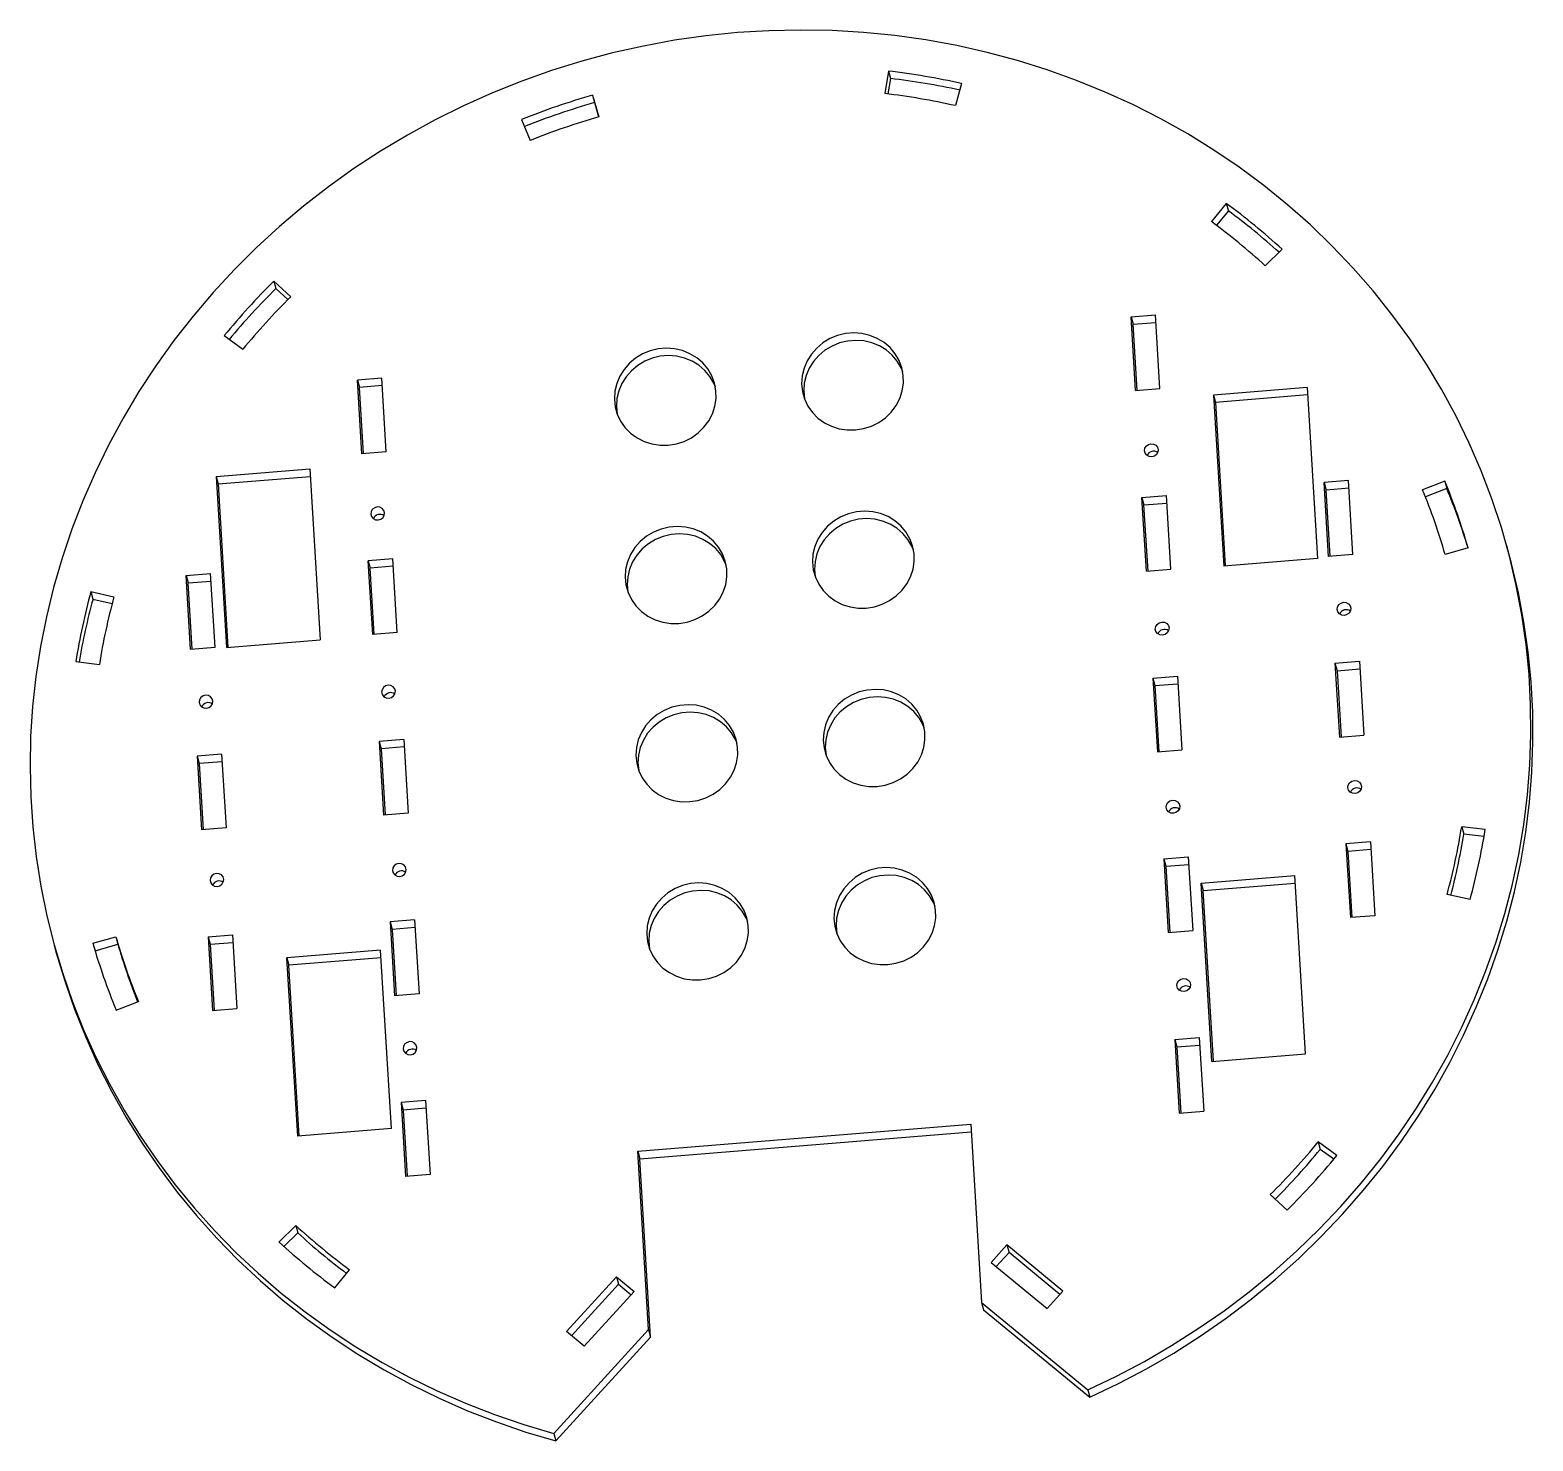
# Model space of a CAD drawing. Header units: millimetres. Extents: x -200 to 199, y -183 to 192.
import ezdxf

# ---------------------------------------------------------------- set-up
doc = ezdxf.new("R2010")
doc.units = ezdxf.units.MM

msp = doc.modelspace()

# ---------------------------------------------------------------- linework, layer by layer
at = {"color": 7, "linetype": 'Continuous', "lineweight": 25}
for p, q in [((28.11, 181.17), (27.15, 175.19)), ((28.11, 181.17), (28.65, 179.2)), ((28.65, 179.2), (27.99, 175.08)), ((47.51, 177.86), (45.9, 171.98)), ((-50.48, 174.75), (-48.81, 168.98)), ((-50.48, 174.75), (-49.94, 172.78)), ((-49.94, 172.78), (-48.84, 168.97)), ((-69.29, 168.32), (-67, 162.76)), ((117.83, 146.01), (113.87, 141.2)), ((118.37, 144.04), (115.22, 140.2)), ((117.83, 146.01), (118.37, 144.04)), ((132.62, 133.84), (128.17, 129.43)), ((-135.09, 125.35), (-130.59, 121.23)), ((-135.09, 125.35), (-134.55, 123.38)), ((-134.55, 123.38), (-131.36, 120.46)), ((92.53, 115.87), (99.02, 116.41)), ((93.71, 96.29), (92.53, 115.87)), ((92.53, 115.87), (93.07, 113.9)), ((100.21, 96.82), (99.02, 116.41)), ((93.07, 113.9), (99.15, 114.4)), ((94.13, 96.33), (93.07, 113.9)), ((-148.27, 110.89), (-143.33, 107.25)), ((-106.41, 99.62), (-112.9, 99.09)), ((-111.72, 79.51), (-112.9, 99.09)), ((-112.9, 99.09), (-112.36, 97.12)), ((-106.29, 97.62), (-112.36, 97.12)), ((-111.3, 79.54), (-112.36, 97.12)), ((-105.22, 80.04), (-106.41, 99.62)), ((93.71, 96.29), (100.21, 96.82)), ((139.26, 97.14), (114.39, 95.11)), ((139.26, 97.14), (142.01, 51.68)), ((114.39, 95.11), (117.14, 49.65)), ((114.39, 95.11), (114.94, 93.13)), ((139.38, 95.13), (114.94, 93.13)), ((114.94, 93.13), (117.56, 49.69)), ((-105.22, 80.04), (-111.72, 79.51)), ((-150.43, 73.47), (-125.56, 75.51)), ((-150.43, 73.47), (-147.68, 28.02)), ((-150.43, 73.47), (-149.88, 71.5)), ((-149.88, 71.5), (-125.44, 73.5)), ((-125.56, 75.51), (-122.81, 30.05)), ((150.29, 72.36), (143.79, 71.83)), ((144.97, 52.25), (143.79, 71.83)), ((143.79, 71.83), (144.33, 69.86)), ((151.47, 52.78), (150.29, 72.36)), ((175.84, 72.26), (169.94, 69.91)), ((175.84, 72.26), (176.38, 70.28)), ((-149.88, 71.5), (-147.26, 28.06)), ((95.43, 67.88), (101.93, 68.41)), ((96.62, 48.3), (95.43, 67.88)), ((95.43, 67.88), (95.97, 65.91)), ((103.11, 48.83), (101.93, 68.41)), ((150.41, 70.36), (144.33, 69.86)), ((145.4, 52.28), (144.33, 69.86)), ((176.38, 70.28), (170.71, 68.02)), ((95.97, 65.91), (102.05, 66.4)), ((97.04, 48.33), (95.97, 65.91)), ((151.47, 52.78), (144.97, 52.25)), ((182.06, 54.48), (175.95, 52.73)), ((192.84, 53.04), (192.3, 55.01)), ((-103.51, 51.63), (-110, 51.1)), ((-108.82, 31.52), (-110, 51.1)), ((-110, 51.1), (-109.46, 49.13)), ((-103.39, 49.62), (-109.46, 49.13)), ((-108.4, 31.55), (-109.46, 49.13)), ((-102.32, 32.05), (-103.51, 51.63)), ((96.62, 48.3), (103.11, 48.83)), ((142.01, 51.68), (117.14, 49.65)), ((-158.36, 47.15), (-151.87, 47.68)), ((-157.18, 27.57), (-158.36, 47.15)), ((-158.36, 47.15), (-157.82, 45.18)), ((-157.82, 45.18), (-151.74, 45.67)), ((-156.75, 27.6), (-157.82, 45.18)), ((-150.68, 28.1), (-151.87, 47.68)), ((-183.65, 42.89), (-177.53, 41.52)), ((-183.65, 42.89), (-183.1, 40.92)), ((-183.1, 40.92), (-178, 39.77)), ((-102.32, 32.05), (-108.82, 31.52)), ((-157.18, 27.57), (-150.68, 28.1)), ((-147.68, 28.02), (-122.81, 30.05)), ((-187.67, 24.28), (-181.41, 23.54)), ((146.69, 23.84), (153.19, 24.37)), ((153.19, 24.37), (154.37, 4.79)), ((98.33, 19.89), (104.83, 20.42)), ((104.83, 20.42), (106.01, 0.84)), ((146.69, 23.84), (147.88, 4.26)), ((146.69, 23.84), (147.24, 21.87)), ((147.24, 21.87), (153.31, 22.36)), ((147.24, 21.87), (148.3, 4.29)), ((98.33, 19.89), (99.52, 0.31)), ((98.33, 19.89), (98.88, 17.92)), ((98.88, 17.92), (104.95, 18.41)), ((98.88, 17.92), (99.94, 0.34)), ((147.88, 4.26), (154.37, 4.79)), ((-100.6, 3.64), (-107.1, 3.11)), ((-107.1, 3.11), (-105.92, -16.47)), ((-107.1, 3.11), (-106.56, 1.14)), ((-100.48, 1.63), (-106.56, 1.14)), ((-106.56, 1.14), (-105.49, -16.44)), ((-100.6, 3.64), (-99.42, -15.94)), ((99.52, 0.31), (106.01, 0.84)), ((-148.96, -0.31), (-155.46, -0.84)), ((-155.46, -0.84), (-154.27, -20.42)), ((-155.46, -0.84), (-154.92, -2.81)), ((-148.84, -2.32), (-154.92, -2.81)), ((-154.92, -2.81), (-153.85, -20.39)), ((-148.96, -0.31), (-147.78, -19.89)), ((-99.42, -15.94), (-105.92, -16.47)), ((-147.78, -19.89), (-154.27, -20.42)), ((186.58, -20.33), (180.33, -19.59)), ((180.33, -19.59), (180.87, -21.56)), ((156.09, -23.62), (149.6, -24.15)), ((156.09, -23.62), (157.27, -43.2)), ((186.27, -22.21), (180.87, -21.56)), ((101.24, -28.1), (107.73, -27.57)), ((107.73, -27.57), (108.92, -47.15)), ((149.6, -24.15), (150.78, -43.73)), ((149.6, -24.15), (150.14, -26.12)), ((156.21, -25.63), (150.14, -26.12)), ((150.14, -26.12), (151.2, -43.7)), ((101.24, -28.1), (102.42, -47.68)), ((101.24, -28.1), (101.78, -30.07)), ((101.78, -30.07), (107.85, -29.58)), ((101.78, -30.07), (102.84, -47.65)), ((111.15, -34.58), (136.02, -32.55)), ((114.02, -81.93), (111.15, -34.58)), ((111.15, -34.58), (111.7, -36.55)), ((111.7, -36.55), (136.14, -34.56)), ((138.89, -79.9), (136.02, -32.55)), ((114.44, -81.89), (111.7, -36.55)), ((182.56, -38.94), (176.44, -37.57)), ((157.27, -43.2), (150.78, -43.73)), ((-97.7, -44.35), (-104.2, -44.88)), ((-104.2, -44.88), (-103.01, -64.47)), ((-104.2, -44.88), (-103.65, -46.86)), ((-97.58, -46.36), (-103.65, -46.86)), ((-103.65, -46.86), (-102.59, -64.43)), ((-97.7, -44.35), (-96.52, -63.93)), ((102.42, -47.68), (108.92, -47.15)), ((-193.38, -51.06), (-192.84, -53.04)), ((-183.14, -50.53), (-177.04, -48.78)), ((-182.56, -52.5), (-176.5, -50.75)), ((-177.04, -48.78), (-176.5, -50.75)), ((-152.56, -48.83), (-146.06, -48.3)), ((-152.56, -48.83), (-151.37, -68.42)), ((-152.56, -48.83), (-152.01, -50.81)), ((-152.01, -50.81), (-145.94, -50.31)), ((-152.01, -50.81), (-150.95, -68.38)), ((-146.06, -48.3), (-144.88, -67.88)), ((-106.74, -52.38), (-131.61, -54.41)), ((-128.75, -101.76), (-131.61, -54.41)), ((-131.61, -54.41), (-131.07, -56.39)), ((-106.62, -54.39), (-131.07, -56.39)), ((-103.88, -99.73), (-106.74, -52.38)), ((-128.32, -101.72), (-131.07, -56.39)), ((-176.92, -68.31), (-171.03, -65.96)), ((-96.52, -63.93), (-103.01, -64.47)), ((-151.37, -68.42), (-144.88, -67.88)), ((104.14, -76.09), (110.63, -75.56)), ((110.63, -75.56), (111.82, -95.14)), ((104.14, -76.09), (105.32, -95.68)), ((104.14, -76.09), (104.68, -78.07)), ((104.68, -78.07), (110.76, -77.57)), ((104.68, -78.07), (105.74, -95.64)), ((114.02, -81.93), (138.89, -79.9)), ((-94.8, -92.34), (-101.29, -92.87)), ((-101.29, -92.87), (-100.11, -112.46)), ((-101.29, -92.87), (-100.75, -94.85)), ((-94.68, -94.35), (-100.75, -94.85)), ((-100.75, -94.85), (-99.69, -112.42)), ((-94.8, -92.34), (-93.61, -111.93)), ((105.32, -95.68), (111.82, -95.14)), ((-103.88, -99.73), (-128.75, -101.76)), ((-38.46, -105.8), (49.97, -98.58)), ((49.97, -98.58), (52.83, -145.93)), ((-37.91, -107.78), (50.09, -100.59)), ((147.19, -106.94), (142.25, -103.3)), ((142.25, -103.3), (142.79, -105.28)), ((-35.59, -153.15), (-38.46, -105.8)), ((-38.46, -105.8), (-37.91, -107.78)), ((146.38, -107.92), (142.79, -105.28)), ((-35.05, -155.13), (-37.91, -107.78)), ((-93.61, -111.93), (-100.11, -112.46)), ((134, -121.4), (129.51, -117.28)), ((-133.71, -129.89), (-129.26, -125.48)), ((-132.39, -131.09), (-128.72, -127.46)), ((-129.26, -125.48), (-128.72, -127.46)), ((59.58, -130.68), (55.38, -135.29)), ((74.46, -142.92), (59.58, -130.68)), ((59.58, -130.68), (60.13, -132.65)), ((55.38, -135.29), (70.25, -147.54)), ((60.13, -132.65), (56.71, -136.39)), ((73.67, -143.79), (60.13, -132.65)), ((-118.92, -142.06), (-114.96, -137.25)), ((-57.37, -153.69), (-44.11, -139.15)), ((-44.11, -139.15), (-39.39, -143.03)), ((-44.11, -139.15), (-43.57, -141.12)), ((-56.03, -154.79), (-43.57, -141.12)), ((-39.39, -143.03), (-52.65, -157.57)), ((-43.57, -141.12), (-40.18, -143.91)), ((70.25, -147.54), (74.46, -142.92)), ((52.83, -145.93), (81.09, -169.18)), ((52.83, -145.93), (53.38, -147.9)), ((53.38, -147.9), (81.63, -171.15)), ((-35.59, -153.15), (-60.77, -180.76)), ((-35.05, -155.13), (-60.23, -182.74)), ((-52.65, -157.57), (-57.37, -153.69)), ((-35.59, -153.15), (-35.05, -155.13)), ((81.09, -169.18), (81.63, -171.15)), ((-60.77, -180.76), (-60.23, -182.74))]:
    msp.add_line(p, q, dxfattribs=at)
at = {"color": 7, "linetype": 'Continuous', "lineweight": 25, "flags": 128}
for points in [[(81.09, -169.18), (88.66, -165.55), (96.08, -161.62), (103.32, -157.4), (110.38, -152.9), (117.25, -148.13), (123.91, -143.09), (130.34, -137.8), (136.55, -132.25), (142.51, -126.47), (148.22, -120.47), (153.66, -114.24), (158.83, -107.81), (163.72, -101.19), (168.32, -94.38), (172.62, -87.4), (176.62, -80.27), (180.3, -72.98), (183.66, -65.57), (186.69, -58.04), (189.4, -50.4), (191.76, -42.66), (193.79, -34.85), (195.47, -26.98), (196.81, -19.05), (197.79, -11.08), (198.43, -3.09), (198.71, 4.9), (198.64, 12.9), (198.22, 20.87), (197.44, 28.81), (196.32, 36.7), (194.84, 44.53), (193.02, 52.29), (190.86, 59.95), (188.36, 67.52), (185.52, 74.96), (182.36, 82.28), (178.87, 89.46), (175.07, 96.48), (170.95, 103.33), (166.53, 110.01), (161.81, 116.49), (156.81, 122.77), (151.53, 128.84), (145.98, 134.68), (140.16, 140.29), (134.11, 145.65), (127.81, 150.76), (121.28, 155.6), (114.54, 160.18), (107.6, 164.47), (100.46, 168.47), (93.15, 172.18), (85.66, 175.59), (78.03, 178.7), (70.26, 181.48), (62.36, 183.96), (54.35, 186.1), (46.25, 187.93), (38.06, 189.42), (29.8, 190.58), (21.49, 191.41), (13.14, 191.9), (4.76, 192.06), (-3.62, 191.88), (-12, 191.37), (-20.36, 190.51), (-28.68, 189.33), (-36.95, 187.81), (-45.16, 185.97), (-53.29, 183.8), (-61.33, 181.3), (-69.25, 178.49), (-77.06, 175.37), (-84.73, 171.94), (-92.26, 168.21), (-99.62, 164.18), (-106.8, 159.87), (-113.8, 155.28), (-120.59, 150.42), (-127.18, 145.29), (-133.54, 139.91), (-139.66, 134.29), (-145.54, 128.43), (-151.16, 122.35), (-156.52, 116.05), (-161.59, 109.56), (-166.39, 102.87), (-170.89, 96), (-175.09, 88.97), (-178.98, 81.78), (-182.55, 74.46), (-185.8, 67), (-188.72, 59.43), (-191.31, 51.76), (-193.57, 44), (-195.48, 36.16), (-197.04, 28.27), (-198.26, 20.32), (-199.13, 12.35), (-199.65, 4.36), (-199.81, -3.64), (-199.62, -11.63), (-199.08, -19.59), (-198.19, -27.52), (-196.95, -35.39), (-195.36, -43.2), (-193.42, -50.92), (-191.14, -58.56), (-188.53, -66.08), (-185.58, -73.49), (-182.31, -80.76), (-178.71, -87.89), (-174.8, -94.85), (-170.58, -101.65), (-166.06, -108.26), (-161.25, -114.68), (-156.15, -120.89), (-150.78, -126.88), (-145.14, -132.64), (-139.24, -138.17), (-133.1, -143.45), (-126.73, -148.47), (-120.13, -153.22), (-113.32, -157.7), (-106.31, -161.9), (-99.11, -165.81), (-91.74, -169.42), (-84.2, -172.72), (-76.52, -175.72), (-68.71, -178.4), (-60.77, -180.76)], [(19.37, 85.85), (21.53, 86.19), (23.61, 86.86), (25.56, 87.83), (27.33, 89.09), (28.87, 90.59), (30.15, 92.31), (31.13, 94.19), (31.78, 96.18), (32.1, 98.25), (32.06, 100.32), (31.67, 102.35), (30.95, 104.29), (29.9, 106.08), (28.56, 107.69), (26.97, 109.05), (25.16, 110.16), (23.17, 110.96), (21.07, 111.45), (18.91, 111.6), (16.74, 111.43), (14.61, 110.92), (12.59, 110.1), (10.72, 108.98), (9.06, 107.59), (7.65, 105.98), (6.51, 104.17), (5.7, 102.23), (5.21, 100.19), (5.07, 98.12), (5.29, 96.06), (5.84, 94.07), (6.73, 92.19), (7.93, 90.49), (9.4, 89), (11.11, 87.76), (13.01, 86.81), (15.06, 86.16), (17.2, 85.84), (19.37, 85.85)], [(31.92, 101.3), (31.49, 102.32), (30.45, 104.11), (29.11, 105.71), (27.51, 107.08), (25.7, 108.18), (23.72, 108.99), (21.62, 109.47), (19.45, 109.63), (17.28, 109.45), (15.15, 108.94), (13.13, 108.12), (11.27, 107), (9.6, 105.62), (8.19, 104), (7.06, 102.2), (6.24, 100.25), (5.75, 98.22), (5.62, 96.14), (5.82, 94.13)], [(-30.36, 81.78), (-28.2, 82.13), (-26.12, 82.79), (-24.17, 83.77), (-22.4, 85.02), (-20.86, 86.53), (-19.58, 88.24), (-18.61, 90.12), (-17.95, 92.12), (-17.64, 94.18), (-17.68, 96.26), (-18.06, 98.29), (-18.79, 100.23), (-19.83, 102.02), (-21.17, 103.62), (-22.77, 104.99), (-24.58, 106.09), (-26.56, 106.9), (-28.66, 107.38), (-30.83, 107.54), (-33, 107.36), (-35.12, 106.86), (-37.15, 106.03), (-39.01, 104.91), (-40.67, 103.53), (-42.09, 101.91), (-43.22, 100.11), (-44.04, 98.17), (-44.52, 96.13), (-44.66, 94.05), (-44.45, 91.99), (-43.89, 90), (-43, 88.13), (-41.81, 86.43), (-40.34, 84.94), (-38.63, 83.7), (-36.72, 82.74), (-34.68, 82.1), (-32.54, 81.77), (-30.36, 81.78)], [(-17.82, 97.24), (-18.24, 98.25), (-19.29, 100.05), (-20.63, 101.65), (-22.22, 103.02), (-24.03, 104.12), (-26.02, 104.92), (-28.12, 105.41), (-30.28, 105.57), (-32.46, 105.39), (-34.58, 104.88), (-36.6, 104.06), (-38.47, 102.94), (-40.13, 101.56), (-41.55, 99.94), (-42.68, 98.14), (-43.5, 96.19), (-43.98, 94.16), (-44.12, 92.08), (-43.91, 90.06)], [(98.04, 78.69), (97.34, 78.76), (96.72, 79.09), (96.3, 79.62), (96.12, 80.27), (96.22, 80.95), (96.58, 81.54), (97.14, 81.96), (97.83, 82.15), (98.54, 82.08), (99.15, 81.75), (99.58, 81.22), (99.76, 80.57), (99.66, 79.9), (99.3, 79.3), (98.73, 78.88), (98.04, 78.69)], [(-107.39, 61.91), (-106.7, 62.1), (-106.14, 62.52), (-105.78, 63.11), (-105.68, 63.79), (-105.86, 64.44), (-106.28, 64.97), (-106.9, 65.3), (-107.6, 65.37), (-108.29, 65.18), (-108.86, 64.76), (-109.22, 64.17), (-109.32, 63.49), (-109.14, 62.84), (-108.71, 62.31), (-108.1, 61.98), (-107.39, 61.91)], [(22.24, 38.5), (24.39, 38.84), (26.47, 39.51), (28.42, 40.48), (30.19, 41.74), (31.74, 43.24), (33.01, 44.96), (33.99, 46.84), (34.65, 48.84), (34.96, 50.9), (34.92, 52.97), (34.54, 55.01), (33.81, 56.94), (32.77, 58.74), (31.43, 60.34), (29.83, 61.71), (28.02, 62.81), (26.04, 63.61), (23.94, 64.1), (21.77, 64.26), (19.6, 64.08), (17.47, 63.57), (15.45, 62.75), (13.59, 61.63), (11.92, 60.24), (10.51, 58.63), (9.38, 56.83), (8.56, 54.88), (8.08, 52.84), (7.94, 50.77), (8.15, 48.71), (8.71, 46.72), (9.59, 44.85), (10.79, 43.14), (12.26, 41.65), (13.97, 40.41), (15.87, 39.46), (17.92, 38.81), (20.06, 38.49), (22.24, 38.5)], [(-27.5, 34.44), (-25.34, 34.78), (-23.26, 35.45), (-21.31, 36.42), (-19.54, 37.68), (-18, 39.18), (-16.72, 40.9), (-15.74, 42.78), (-15.09, 44.77), (-14.78, 46.84), (-14.81, 48.91), (-15.2, 50.94), (-15.92, 52.88), (-16.97, 54.67), (-18.31, 56.28), (-19.9, 57.64), (-21.71, 58.75), (-23.7, 59.55), (-25.8, 60.04), (-27.96, 60.19), (-30.14, 60.02), (-32.26, 59.51), (-34.28, 58.68), (-36.15, 57.57), (-37.81, 56.18), (-39.23, 54.57), (-40.36, 52.76), (-41.18, 50.82), (-41.66, 48.78), (-41.8, 46.71), (-41.58, 44.65), (-41.03, 42.65), (-40.14, 40.78), (-38.94, 39.08), (-37.47, 37.59), (-35.76, 36.35), (-33.86, 35.4), (-31.81, 34.75), (-29.67, 34.43), (-27.5, 34.44)], [(34.78, 53.95), (34.35, 54.97), (33.31, 56.76), (31.97, 58.36), (30.38, 59.73), (28.56, 60.83), (26.58, 61.64), (24.48, 62.12), (22.32, 62.28), (20.14, 62.1), (18.02, 61.6), (16, 60.77), (14.13, 59.65), (12.47, 58.27), (11.05, 56.65), (9.92, 54.85), (9.1, 52.91), (8.62, 50.87), (8.48, 48.79), (8.68, 46.78)], [(-14.96, 49.89), (-15.38, 50.91), (-16.43, 52.7), (-17.76, 54.3), (-19.36, 55.67), (-21.17, 56.77), (-23.15, 57.58), (-25.25, 58.06), (-27.42, 58.22), (-29.59, 58.04), (-31.72, 57.53), (-33.74, 56.71), (-35.6, 55.59), (-37.27, 54.21), (-38.68, 52.59), (-39.81, 50.79), (-40.63, 48.84), (-41.12, 46.81), (-41.25, 44.73), (-41.05, 42.72)], [(81.63, -171.15), (89.2, -167.52), (96.62, -163.59), (103.87, -159.38), (110.93, -154.88), (117.79, -150.11), (124.45, -145.07), (130.88, -139.77), (137.09, -134.23), (143.05, -128.45), (148.76, -122.44), (154.2, -116.22), (159.38, -109.79), (164.27, -103.16), (168.87, -96.35), (173.17, -89.38), (177.16, -82.24), (180.84, -74.96), (184.2, -67.54), (187.24, -60.01), (189.94, -52.37), (192.31, -44.64), (194.33, -36.83), (196.01, -28.95), (197.35, -21.02), (198.33, -13.06), (198.97, -5.07), (199.25, 2.93), (199.18, 10.92), (198.76, 18.9), (197.98, 26.83), (196.86, 34.73), (195.39, 42.56), (193.57, 50.31), (192.84, 53.04)], [(149.19, 36.58), (148.48, 36.65), (147.87, 36.98), (147.44, 37.51), (147.26, 38.16), (147.36, 38.84), (147.72, 39.43), (148.29, 39.85), (148.98, 40.04), (149.68, 39.97), (150.29, 39.64), (150.72, 39.11), (150.9, 38.46), (150.8, 37.79), (150.44, 37.19), (149.87, 36.77), (149.19, 36.58)], [(100.9, 31.34), (100.2, 31.42), (99.59, 31.74), (99.16, 32.27), (98.98, 32.92), (99.08, 33.6), (99.44, 34.19), (100.01, 34.62), (100.7, 34.8), (101.4, 34.73), (102.01, 34.4), (102.44, 33.87), (102.62, 33.22), (102.52, 32.55), (102.16, 31.95), (101.59, 31.53), (100.9, 31.34)], [(-104.53, 14.56), (-103.84, 14.75), (-103.27, 15.17), (-102.91, 15.77), (-102.81, 16.44), (-102.99, 17.09), (-103.42, 17.62), (-104.03, 17.95), (-104.74, 18.02), (-105.43, 17.83), (-105.99, 17.41), (-106.35, 16.82), (-106.45, 16.14), (-106.27, 15.49), (-105.85, 14.96), (-105.23, 14.63), (-104.53, 14.56)], [(25.1, -8.85), (27.26, -8.51), (29.34, -7.84), (31.29, -6.86), (33.06, -5.61), (34.6, -4.1), (35.88, -2.39), (36.86, -0.51), (37.51, 1.49), (37.82, 3.55), (37.78, 5.63), (37.4, 7.66), (36.67, 9.6), (35.63, 11.39), (34.29, 12.99), (32.7, 14.36), (30.88, 15.46), (28.9, 16.26), (26.8, 16.75), (24.64, 16.91), (22.46, 16.73), (20.34, 16.22), (18.32, 15.4), (16.45, 14.28), (14.79, 12.9), (13.37, 11.28), (12.24, 9.48), (11.42, 7.53), (10.94, 5.5), (10.8, 3.42), (11.01, 1.36), (11.57, -0.63), (12.46, -2.5), (13.65, -4.2), (15.12, -5.69), (16.83, -6.93), (18.74, -7.89), (20.79, -8.54), (22.93, -8.86), (25.1, -8.85)], [(-152.96, 11.9), (-152.28, 12.09), (-151.71, 12.51), (-151.35, 13.1), (-151.25, 13.78), (-151.43, 14.43), (-151.86, 14.96), (-152.47, 15.29), (-153.17, 15.36), (-153.86, 15.17), (-154.43, 14.75), (-154.79, 14.15), (-154.89, 13.48), (-154.71, 12.83), (-154.28, 12.3), (-153.67, 11.97), (-152.96, 11.9)], [(-24.63, -12.91), (-22.48, -12.57), (-20.4, -11.9), (-18.45, -10.93), (-16.68, -9.67), (-15.13, -8.17), (-13.86, -6.45), (-12.88, -4.57), (-12.22, -2.57), (-11.91, -0.51), (-11.95, 1.56), (-12.34, 3.6), (-13.06, 5.53), (-14.11, 7.33), (-15.44, 8.93), (-17.04, 10.3), (-18.85, 11.4), (-20.83, 12.2), (-22.93, 12.69), (-25.1, 12.84), (-27.27, 12.67), (-29.4, 12.16), (-31.42, 11.34), (-33.28, 10.22), (-34.95, 8.83), (-36.36, 7.22), (-37.49, 5.42), (-38.31, 3.47), (-38.8, 1.43), (-38.93, -0.64), (-38.72, -2.7), (-38.16, -4.69), (-37.28, -6.56), (-36.08, -8.27), (-34.61, -9.76), (-32.9, -11), (-31, -11.95), (-28.95, -12.6), (-26.81, -12.92), (-24.63, -12.91)], [(37.64, 6.61), (37.22, 7.62), (36.17, 9.41), (34.83, 11.02), (33.24, 12.38), (31.43, 13.49), (29.44, 14.29), (27.34, 14.78), (25.18, 14.93), (23.01, 14.76), (20.88, 14.25), (18.86, 13.43), (16.99, 12.31), (15.33, 10.92), (13.92, 9.31), (12.78, 7.5), (11.97, 5.56), (11.48, 3.52), (11.34, 1.45), (11.55, -0.57)], [(-12.09, 2.54), (-12.52, 3.56), (-13.56, 5.35), (-14.9, 6.95), (-16.5, 8.32), (-18.31, 9.42), (-20.29, 10.23), (-22.39, 10.71), (-24.56, 10.87), (-26.73, 10.69), (-28.85, 10.19), (-30.88, 9.36), (-32.74, 8.24), (-34.4, 6.86), (-35.82, 5.24), (-36.95, 3.44), (-37.77, 1.5), (-38.25, -0.54), (-38.39, -2.62), (-38.19, -4.63)], [(152.05, -10.77), (151.35, -10.69), (150.73, -10.37), (150.3, -9.84), (150.13, -9.19), (150.22, -8.51), (150.58, -7.92), (151.15, -7.49), (151.84, -7.3), (152.54, -7.38), (153.16, -7.71), (153.59, -8.24), (153.76, -8.89), (153.67, -9.56), (153.31, -10.16), (152.74, -10.58), (152.05, -10.77)], [(103.77, -16.01), (103.06, -15.93), (102.45, -15.6), (102.02, -15.07), (101.84, -14.42), (101.94, -13.75), (102.3, -13.16), (102.87, -12.73), (103.56, -12.54), (104.26, -12.62), (104.88, -12.95), (105.3, -13.47), (105.48, -14.13), (105.38, -14.8), (105.02, -15.39), (104.46, -15.82), (103.77, -16.01)], [(-101.66, -32.79), (-100.98, -32.6), (-100.41, -32.18), (-100.05, -31.58), (-99.95, -30.91), (-100.13, -30.26), (-100.56, -29.73), (-101.17, -29.4), (-101.87, -29.32), (-102.56, -29.51), (-103.13, -29.94), (-103.49, -30.53), (-103.59, -31.2), (-103.41, -31.86), (-102.98, -32.39), (-102.37, -32.71), (-101.66, -32.79)], [(27.97, -56.2), (30.12, -55.85), (32.2, -55.19), (34.15, -54.21), (35.92, -52.96), (37.46, -51.45), (38.74, -49.74), (39.72, -47.86), (40.37, -45.86), (40.69, -43.8), (40.65, -41.72), (40.26, -39.69), (39.54, -37.75), (38.49, -35.96), (37.16, -34.36), (35.56, -32.99), (33.75, -31.89), (31.77, -31.08), (29.66, -30.6), (27.5, -30.44), (25.33, -30.62), (23.2, -31.12), (21.18, -31.95), (19.31, -33.07), (17.65, -34.45), (16.24, -36.07), (15.11, -37.87), (14.29, -39.82), (13.8, -41.85), (13.66, -43.93), (13.88, -45.99), (14.43, -47.98), (15.32, -49.85), (16.52, -51.55), (17.99, -53.04), (19.7, -54.28), (21.6, -55.24), (23.65, -55.88), (25.79, -56.21), (27.97, -56.2)], [(-150.1, -35.45), (-149.41, -35.26), (-148.85, -34.84), (-148.49, -34.24), (-148.39, -33.57), (-148.57, -32.92), (-148.99, -32.39), (-149.61, -32.06), (-150.31, -31.99), (-151, -32.18), (-151.57, -32.6), (-151.93, -33.19), (-152.03, -33.87), (-151.85, -34.52), (-151.42, -35.05), (-150.81, -35.38), (-150.1, -35.45)], [(-21.77, -60.26), (-19.61, -59.92), (-17.53, -59.25), (-15.58, -58.27), (-13.81, -57.02), (-12.27, -55.51), (-10.99, -53.8), (-10.01, -51.92), (-9.36, -49.92), (-9.05, -47.86), (-9.09, -45.79), (-9.47, -43.75), (-10.2, -41.82), (-11.24, -40.02), (-12.58, -38.42), (-14.17, -37.05), (-15.99, -35.95), (-17.97, -35.15), (-20.07, -34.66), (-22.24, -34.5), (-24.41, -34.68), (-26.53, -35.19), (-28.55, -36.01), (-30.42, -37.13), (-32.08, -38.51), (-33.5, -40.13), (-34.63, -41.93), (-35.45, -43.88), (-35.93, -45.91), (-36.07, -47.99), (-35.86, -50.05), (-35.3, -52.04), (-34.41, -53.91), (-33.22, -55.62), (-31.75, -57.11), (-30.04, -58.34), (-28.13, -59.3), (-26.09, -59.95), (-23.95, -60.27), (-21.77, -60.26)], [(40.51, -40.74), (40.08, -39.73), (39.04, -37.93), (37.7, -36.33), (36.1, -34.96), (34.29, -33.86), (32.31, -33.06), (30.21, -32.57), (28.04, -32.41), (25.87, -32.59), (23.74, -33.1), (21.72, -33.92), (19.86, -35.04), (18.19, -36.43), (16.78, -38.04), (15.65, -39.84), (14.83, -41.79), (14.35, -43.83), (14.21, -45.9), (14.41, -47.92)], [(-9.23, -44.8), (-9.65, -43.79), (-10.7, -42), (-12.04, -40.39), (-13.63, -39.03), (-15.44, -37.92), (-17.43, -37.12), (-19.53, -36.63), (-21.69, -36.48), (-23.87, -36.65), (-25.99, -37.16), (-28.01, -37.99), (-29.88, -39.1), (-31.54, -40.49), (-32.95, -42.1), (-34.09, -43.91), (-34.9, -45.85), (-35.39, -47.89), (-35.53, -49.96), (-35.32, -51.98)], [(-192.84, -53.04), (-190.6, -60.53), (-187.99, -68.06), (-185.04, -75.46), (-181.77, -82.73), (-178.17, -89.86), (-174.26, -96.83), (-170.04, -103.62), (-165.52, -110.23), (-160.71, -116.65), (-155.61, -122.86), (-150.23, -128.85), (-144.6, -134.62), (-138.7, -140.14), (-132.56, -145.42), (-126.18, -150.44), (-119.58, -155.2), (-112.77, -159.68), (-105.76, -163.87), (-98.57, -167.78), (-91.19, -171.39), (-83.66, -174.7), (-75.98, -177.69), (-68.16, -180.38), (-60.23, -182.74)], [(106.63, -63.35), (105.93, -63.28), (105.32, -62.95), (104.89, -62.42), (104.71, -61.77), (104.81, -61.1), (105.17, -60.5), (105.73, -60.08), (106.42, -59.89), (107.13, -59.97), (107.74, -60.29), (108.17, -60.82), (108.35, -61.47), (108.25, -62.15), (107.89, -62.74), (107.32, -63.17), (106.63, -63.35)], [(-98.8, -80.14), (-98.11, -79.95), (-97.55, -79.52), (-97.19, -78.93), (-97.09, -78.26), (-97.27, -77.6), (-97.69, -77.07), (-98.31, -76.75), (-99.01, -76.67), (-99.7, -76.86), (-100.27, -77.28), (-100.63, -77.88), (-100.72, -78.55), (-100.55, -79.2), (-100.12, -79.73), (-99.51, -80.06), (-98.8, -80.14)]]:
    msp.add_lwpolyline(points, dxfattribs=at)
at = {"color": 7, "linetype": 'Continuous', "lineweight": 25}
for centre, radius, start, end in [((5.09, -12.06), 194.6, 77.4102, 83.2081), ((5.63, -14.08), 194.64, 77.7189, 83.2078), ((4.95, -18.01), 200.57, 106.0425, 111.7247), ((5.49, -19.99), 200.58, 106.0425, 111.6525), ((4.9, -11.59), 188.09, 77.4102, 83.2081), ((4.76, -17.34), 193.87, 106.0425, 111.7247), ((11.36, 1.56), 179.45, 47.4877, 53.6075), ((11.84, -0.49), 179.54, 48.0604, 53.6068), ((10.96, 1.57), 173.46, 47.4877, 53.6075), ((-0.61, -10.49), 191.15, 134.711, 140.5784), ((-0.02, -12.51), 191.22, 134.7115, 140.1967), ((-0.6, -10.08), 184.76, 134.711, 140.5784), ((98.52, 78.3), 1.88, 53.8478, 156.9089), ((18.37, 7.17), 170.38, 16.1215, 22.4568), ((17.74, 7), 164.69, 16.1215, 22.4568), ((18.9, 5.19), 170.4, 16.8104, 22.4567), ((-106.91, 61.52), 1.88, 53.848, 156.9086), ((-13.78, -3.54), 176.1, 164.7123, 170.9096), ((-13.15, -5.54), 176.18, 164.713, 170.2901), ((-13.33, -3.36), 170.22, 164.7123, 170.9096), ((149.66, 36.19), 1.88, 53.8478, 156.9089), ((101.38, 30.96), 1.88, 53.8478, 156.9089), ((-104.05, 14.17), 1.88, 53.848, 156.9086), ((-152.49, 11.51), 1.88, 53.848, 156.9086), ((152.53, -11.15), 1.88, 53.8478, 156.9089), ((104.25, -16.39), 1.88, 53.8478, 156.9089), ((12.25, 7.31), 170.22, 344.7123, 350.9096), ((12.87, 5.32), 170.14, 345.3196, 350.9103), ((12.69, 7.49), 176.1, 344.7123, 350.9096), ((-101.19, -33.17), 1.88, 53.848, 156.9086), ((-149.62, -35.84), 1.88, 53.848, 156.9086), ((-19.46, -3.22), 170.38, 196.1215, 202.4568), ((-18.83, -3.05), 164.69, 196.1215, 202.4568), ((-18.3, -5.03), 164.67, 196.1214, 201.7492), ((107.11, -63.74), 1.88, 53.8478, 156.9089), ((-98.32, -80.52), 1.88, 53.848, 156.9086), ((-0.48, 14.03), 184.76, 314.711, 320.5784), ((0.1, 12.02), 184.71, 315.0476, 320.5788), ((-0.48, 14.44), 191.15, 314.711, 320.5784), ((-12.05, 2.38), 173.46, 227.4877, 233.6075), ((-11.56, 0.34), 173.37, 227.4869, 233.0562), ((-12.44, 2.39), 179.45, 227.4877, 233.6075)]:
    msp.add_arc(centre, radius, start, end, dxfattribs=at)

doc.saveas('drawing.dxf')
